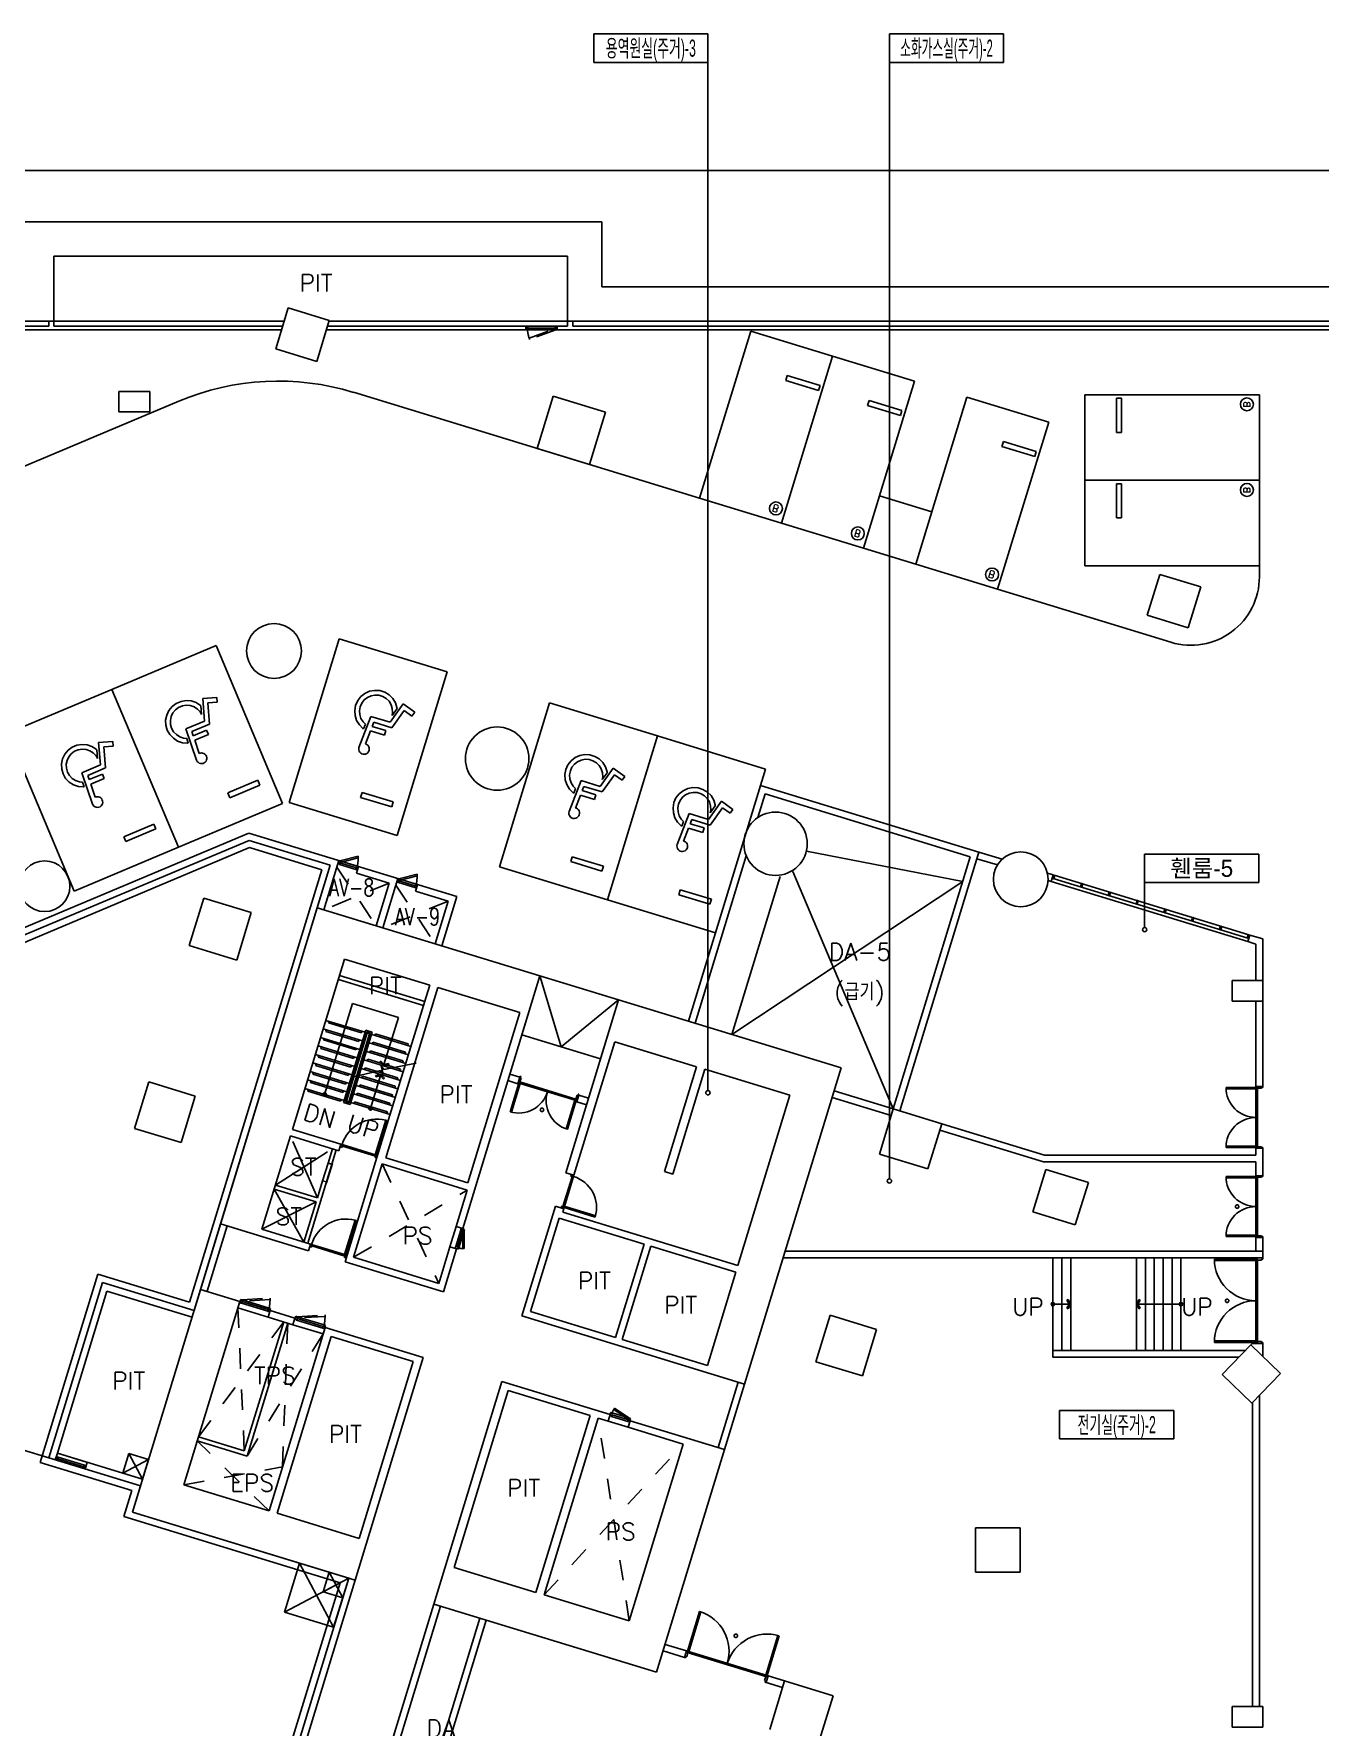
# Model space of a CAD drawing. Header units: millimetres. Extents: x -7614 to 421357, y 87385 to 341757.
# Drawn here: x 329335 to 366893, y 212827 to 262265 of the extents above; entities that cross this region are included whole.
import ezdxf
from ezdxf.enums import TextEntityAlignment as Align

# ---------------------------------------------------------------- set-up
doc = ezdxf.new("R2010")
doc.units = ezdxf.units.MM
doc.header["$LTSCALE"] = 600
doc.header["$MEASUREMENT"] = 0
doc.linetypes.add('HID', pattern=[5, 3, -2])
doc.linetypes.add('HIDDEN', pattern=[2, 1, -1])
for name, color, linetype in [('e-plan', 9, 'CONTINUOUS'), ('e-room-box', 7, 'CONTINUOUS'), ('e-text', 6, 'CONTINUOUS')]:
    doc.layers.add(name, color=color, linetype=linetype)
doc.styles.add('kiahn', font='romans.shx', dxfattribs={"bigfont": 'cadhs.shx'})
doc.styles.add('돋움', font='Dotum.ttf')

msp = doc.modelspace()

# ---------------------------------------------------------------- linework, layer by layer
at = {"layer": 'e-plan'}
for p, q in [((415110, 258277), (319923, 258277)), ((345920, 256777), (328920, 256777)), ((345920, 254877), (345920, 256777)), ((344920, 255777), (329920, 255777)), ((329920, 253877), (329920, 255777)), ((344920, 253877), (344920, 255777)), ((411870, 254877), (345920, 254877)), ((329920, 253877), (250970, 253877)), ((329770, 253727), (250970, 253727)), ((336569, 253627), (250970, 253627)), ((329770, 253877), (329770, 253727)), ((329920, 253877), (336646, 253877)), ((329920, 253877), (329920, 253727)), ((336600, 253727), (329920, 253727)), ((343700, 253627), (337876, 253627)), ((343700, 253727), (337907, 253727)), ((337953, 253877), (344920, 253877)), ((343700, 253627), (343700, 253727)), ((343710, 253627), (343710, 253727)), ((343710, 253727), (343745, 253727)), ((343745, 253627), (343710, 253627)), ((343745, 253727), (343760, 253727)), ((343760, 253677), (343745, 253677)), ((343745, 253677), (343745, 253627)), ((344575, 253627), (343745, 253627)), ((344560, 253727), (343760, 253727)), ((343760, 253727), (343760, 253677)), ((344560, 253677), (343760, 253677)), ((344575, 253727), (344560, 253727)), ((344560, 253727), (344560, 253677)), ((344560, 253677), (344575, 253677)), ((344610, 253727), (344575, 253727)), ((344575, 253677), (344575, 253627)), ((344575, 253627), (344610, 253627)), ((344610, 253627), (344610, 253727)), ((344920, 253727), (344620, 253727)), ((344620, 253627), (344620, 253727)), ((392420, 253627), (344620, 253627)), ((344920, 253877), (344920, 253727)), ((410870, 253877), (344920, 253877)), ((345070, 253877), (345070, 253727)), ((392420, 253727), (345070, 253727)), ((348775, 248709), (350266, 253586)), ((350266, 253586), (352657, 252855)), ((351165, 247978), (352657, 252855)), ((352657, 252855), (351165, 247978)), ((352657, 252855), (355047, 252124)), ((351290, 252148), (351334, 252292)), ((352247, 251856), (351290, 252148)), ((351334, 252292), (352290, 251999)), ((348775, 248709), (338668, 251799)), ((352290, 251999), (352247, 251856)), ((355047, 252124), (353556, 247247)), ((355086, 246779), (356577, 251656)), ((356577, 251656), (358968, 250925)), ((360020, 249230), (360020, 251730)), ((360020, 251730), (365120, 251730)), ((365120, 251730), (365120, 249230)), ((324253, 247620), (333566, 251539)), ((353681, 251417), (353725, 251561)), ((354637, 251125), (353681, 251417)), ((353725, 251561), (354681, 251269)), ((354681, 251269), (354637, 251125)), ((360945, 251630), (361095, 251630)), ((360945, 250630), (360945, 251630)), ((361095, 251630), (361095, 250630)), ((358968, 250925), (357477, 246048)), ((357602, 250219), (357646, 250362)), ((358558, 249926), (357602, 250219)), ((357646, 250362), (358602, 250070)), ((361095, 250630), (360945, 250630)), ((358602, 250070), (358558, 249926)), ((365120, 249230), (360020, 249230)), ((360020, 246730), (360020, 249230)), ((360020, 249230), (365120, 249230)), ((365120, 249230), (365120, 246730)), ((351165, 247978), (348775, 248709)), ((360945, 249130), (361095, 249130)), ((360945, 248130), (360945, 249130)), ((361095, 249130), (361095, 248130)), ((353556, 247247), (351165, 247978)), ((361095, 248130), (360945, 248130)), ((357477, 246048), (355086, 246779)), ((365120, 246730), (360020, 246730)), ((365120, 246730), (365120, 246414)), ((357477, 246048), (362536, 244501)), ((331615, 243123), (334657, 244404)), ((334657, 244404), (336596, 239795)), ((336790, 239824), (338252, 244605)), ((338252, 244605), (341407, 243640)), ((341407, 243640), (339945, 238859)), ((328573, 241843), (331615, 243123)), ((331615, 243123), (333555, 238515)), ((333555, 238515), (331615, 243123)), ((333495, 242718), (333633, 242776)), ((333633, 242776), (333781, 242799)), ((333781, 242799), (333930, 242787)), ((333930, 242787), (334072, 242739)), ((334268, 242856), (334681, 242888)), ((334318, 242202), (334268, 242856)), ((334692, 242750), (334416, 242729)), ((334681, 242888), (334692, 242750)), ((338731, 242659), (338792, 242797)), ((338792, 242797), (338884, 242915)), ((338884, 242915), (339002, 243008)), ((338982, 242818), (338911, 242726)), ((339074, 242890), (338982, 242818)), ((339002, 243008), (339138, 243070)), ((339180, 242939), (339074, 242890)), ((339138, 243070), (339286, 243098)), ((339295, 242960), (339180, 242939)), ((339286, 243098), (339435, 243090)), ((339411, 242954), (339295, 242960)), ((339523, 242920), (339411, 242954)), ((339435, 243090), (339579, 243046)), ((339623, 242860), (339523, 242920)), ((339579, 243046), (339707, 242969)), ((339706, 242778), (339623, 242860)), ((339767, 242678), (339706, 242778)), ((339707, 242969), (339814, 242864)), ((339814, 242864), (339892, 242736)), ((333183, 242231), (333214, 242377)), ((333214, 242377), (333279, 242513)), ((333279, 242513), (333374, 242628)), ((333345, 242333), (333321, 242219)), ((333395, 242438), (333345, 242333)), ((333374, 242628), (333495, 242718)), ((333470, 242528), (333395, 242438)), ((333563, 242598), (333470, 242528)), ((333671, 242643), (333563, 242598)), ((333786, 242661), (333671, 242643)), ((333902, 242651), (333786, 242661)), ((334013, 242614), (333902, 242651)), ((334111, 242551), (334013, 242614)), ((334072, 242739), (334199, 242658)), ((334191, 242467), (334111, 242551)), ((334234, 242392), (334191, 242467)), ((334199, 242658), (334215, 242641)), ((334215, 242641), (334234, 242392)), ((334416, 242729), (334464, 242113)), ((338705, 242512), (338731, 242659)), ((338715, 242362), (338705, 242512)), ((338760, 242219), (338715, 242362)), ((338826, 241433), (339175, 242338)), ((338864, 242619), (338843, 242504)), ((338843, 242504), (338851, 242388)), ((338851, 242388), (338886, 242277)), ((338911, 242726), (338864, 242619)), ((338886, 242277), (338947, 242177)), ((339175, 242338), (339737, 242166)), ((339737, 242166), (340118, 242701)), ((339802, 242567), (339767, 242678)), ((340150, 242508), (339792, 242005)), ((339939, 242570), (339794, 242366)), ((339794, 242366), (339810, 242451)), ((339810, 242451), (339802, 242567)), ((339892, 242736), (339938, 242593)), ((339938, 242593), (339939, 242570)), ((340118, 242701), (340455, 242460)), ((340375, 242348), (340150, 242508)), ((340455, 242460), (340375, 242348)), ((342927, 237948), (344389, 242730)), ((344389, 242730), (347544, 241765)), ((330513, 237235), (328573, 241843)), ((333189, 242081), (333183, 242231)), ((333230, 241936), (333189, 242081)), ((333304, 241806), (333230, 241936)), ((333408, 241698), (333304, 241806)), ((333321, 242219), (333325, 242102)), ((333325, 242102), (333357, 241990)), ((333357, 241990), (333415, 241889)), ((333415, 241889), (333496, 241804)), ((333496, 241804), (333594, 241741)), ((333776, 241974), (334318, 242202)), ((334088, 241055), (333776, 241974)), ((334464, 242113), (333949, 241897)), ((333949, 241897), (333991, 241771)), ((333991, 241771), (334378, 241933)), ((334431, 241806), (334036, 241640)), ((334378, 241933), (334431, 241806)), ((338839, 242091), (338760, 242219)), ((338945, 241986), (338839, 242091)), ((338962, 241976), (338945, 241986)), ((338947, 242177), (339014, 242111)), ((339014, 242111), (338962, 241976)), ((339160, 241915), (339015, 241537)), ((339571, 241790), (339160, 241915)), ((339258, 242168), (339210, 242045)), ((339210, 242045), (339611, 241922)), ((339792, 242005), (339258, 242168)), ((339611, 241922), (339571, 241790)), ((347544, 241765), (346082, 236983)), ((346082, 236983), (347544, 241765)), ((347544, 241765), (350700, 240800)), ((330237, 241232), (330333, 241348)), ((330333, 241348), (330453, 241438)), ((330522, 241318), (330428, 241248)), ((330453, 241438), (330591, 241496)), ((330629, 241363), (330522, 241318)), ((330591, 241496), (330739, 241519)), ((330744, 241381), (330629, 241363)), ((330739, 241519), (330889, 241507)), ((330861, 241371), (330744, 241381)), ((330971, 241334), (330861, 241371)), ((330889, 241507), (331031, 241459)), ((331069, 241271), (330971, 241334)), ((331031, 241459), (331157, 241378)), ((331150, 241187), (331069, 241271)), ((331157, 241378), (331173, 241361)), ((331173, 241361), (331193, 241112)), ((331226, 241576), (331640, 241607)), ((331276, 240922), (331226, 241576)), ((331650, 241470), (331375, 241448)), ((331375, 241448), (331422, 240833)), ((331640, 241607), (331650, 241470)), ((333534, 241617), (333408, 241698)), ((333676, 241569), (333534, 241617)), ((333594, 241741), (333704, 241704)), ((333826, 241556), (333676, 241569)), ((333704, 241704), (333798, 241696)), ((333798, 241696), (333844, 241559)), ((333844, 241559), (333826, 241556)), ((334036, 241640), (334166, 241256)), ((334166, 241256), (334189, 241265)), ((334189, 241265), (334226, 241271)), ((334226, 241271), (334263, 241268)), ((334263, 241268), (334299, 241256)), ((338820, 241396), (338826, 241433)), ((338822, 241359), (338820, 241396)), ((338834, 241323), (338822, 241359)), ((338853, 241291), (338834, 241323)), ((338880, 241265), (338853, 241291)), ((338912, 241245), (338880, 241265)), ((339015, 241537), (339038, 241530)), ((339038, 241530), (339070, 241510)), ((339086, 241278), (339056, 241255)), ((339070, 241510), (339097, 241484)), ((339109, 241308), (339086, 241278)), ((339097, 241484), (339117, 241452)), ((339124, 241342), (339109, 241308)), ((339117, 241452), (339128, 241416)), ((339130, 241379), (339124, 241342)), ((339128, 241416), (339130, 241379)), ((330142, 240950), (330172, 241097)), ((330147, 240801), (330142, 240950)), ((330188, 240656), (330147, 240801)), ((330172, 241097), (330237, 241232)), ((330303, 241053), (330280, 240939)), ((330280, 240939), (330284, 240822)), ((330284, 240822), (330316, 240710)), ((330354, 241158), (330303, 241053)), ((330428, 241248), (330354, 241158)), ((330735, 240694), (331276, 240922)), ((331422, 240833), (330907, 240616)), ((331193, 241112), (331150, 241187)), ((334107, 241023), (334088, 241055)), ((334133, 240996), (334107, 241023)), ((334164, 240975), (334133, 240996)), ((334200, 240963), (334164, 240975)), ((334237, 240960), (334200, 240963)), ((334274, 240966), (334237, 240960)), ((334309, 240981), (334274, 240966)), ((334299, 241256), (334330, 241236)), ((334339, 241003), (334309, 240981)), ((334330, 241236), (334356, 241208)), ((334363, 241032), (334339, 241003)), ((334356, 241208), (334375, 241176)), ((334379, 241066), (334363, 241032)), ((334375, 241176), (334385, 241140)), ((334387, 241102), (334379, 241066)), ((334385, 241140), (334387, 241102)), ((338948, 241234), (338912, 241245)), ((338985, 241232), (338948, 241234)), ((339022, 241239), (338985, 241232)), ((339056, 241255), (339022, 241239)), ((344842, 240636), (344868, 240784)), ((344868, 240784), (344929, 240921)), ((344929, 240921), (345021, 241040)), ((345048, 240850), (345001, 240743)), ((345021, 241040), (345139, 241133)), ((345119, 240942), (345048, 240850)), ((345211, 241015), (345119, 240942)), ((345139, 241133), (345275, 241195)), ((345317, 241063), (345211, 241015)), ((345275, 241195), (345423, 241223)), ((345432, 241085), (345317, 241063)), ((345423, 241223), (345572, 241214)), ((345548, 241078), (345432, 241085)), ((345660, 241044), (345548, 241078)), ((345572, 241214), (345716, 241171)), ((345760, 240984), (345660, 241044)), ((345716, 241171), (345844, 241094)), ((345843, 240902), (345760, 240984)), ((345904, 240803), (345843, 240902)), ((345844, 241094), (345951, 240988)), ((345874, 240291), (346255, 240825)), ((345939, 240692), (345904, 240803)), ((345951, 240988), (346029, 240860)), ((346029, 240860), (346075, 240717)), ((346255, 240825), (346592, 240585)), ((350700, 240800), (349238, 236019)), ((330263, 240526), (330188, 240656)), ((330366, 240417), (330263, 240526)), ((330316, 240710), (330374, 240609)), ((330492, 240337), (330366, 240417)), ((330374, 240609), (330454, 240524)), ((330454, 240524), (330552, 240461)), ((330635, 240289), (330492, 240337)), ((330552, 240461), (330663, 240424)), ((330784, 240276), (330635, 240289)), ((330663, 240424), (330756, 240416)), ((331047, 239775), (330735, 240694)), ((330756, 240416), (330803, 240279)), ((330803, 240279), (330784, 240276)), ((330907, 240616), (330950, 240491)), ((330950, 240491), (331336, 240653)), ((331390, 240526), (330994, 240359)), ((330994, 240359), (331125, 239975)), ((331336, 240653), (331390, 240526)), ((335002, 240103), (335878, 240471)), ((335936, 240333), (335060, 239964)), ((335878, 240471), (335936, 240333)), ((344852, 240487), (344842, 240636)), ((344897, 240344), (344852, 240487)), ((344976, 240216), (344897, 240344)), ((344963, 239557), (345312, 240463)), ((345001, 240743), (344980, 240629)), ((344980, 240629), (344988, 240512)), ((344988, 240512), (345023, 240401)), ((345023, 240401), (345084, 240301)), ((345084, 240301), (345151, 240236)), ((345312, 240463), (345874, 240291)), ((345395, 240293), (345347, 240169)), ((345929, 240130), (345395, 240293)), ((346287, 240632), (345929, 240130)), ((346076, 240694), (345932, 240490)), ((345932, 240490), (345947, 240575)), ((345947, 240575), (345939, 240692)), ((346075, 240717), (346076, 240694)), ((346512, 240472), (346287, 240632)), ((346592, 240585), (346512, 240472)), ((348449, 233436), (350554, 240322)), ((356929, 238373), (350554, 240322)), ((331125, 239975), (331147, 239985)), ((331147, 239985), (331184, 239991)), ((331184, 239991), (331222, 239988)), ((331222, 239988), (331257, 239976)), ((331257, 239976), (331289, 239955)), ((331289, 239955), (331315, 239928)), ((331315, 239928), (331333, 239896)), ((331337, 239786), (331321, 239752)), ((331333, 239896), (331344, 239860)), ((331345, 239822), (331337, 239786)), ((331344, 239860), (331345, 239822)), ((336596, 239795), (333555, 238515)), ((335060, 239964), (335002, 240103)), ((339945, 238859), (336790, 239824)), ((338874, 239973), (338918, 240116)), ((339783, 239695), (338874, 239973)), ((338918, 240116), (339827, 239838)), ((339827, 239838), (339783, 239695)), ((345082, 240110), (344976, 240216)), ((345099, 240100), (345082, 240110)), ((345151, 240236), (345099, 240100)), ((345297, 240040), (345152, 239661)), ((345708, 239914), (345297, 240040)), ((345347, 240169), (345748, 240046)), ((345748, 240046), (345708, 239914)), ((347998, 239671), (348024, 239819)), ((348024, 239819), (348085, 239956)), ((348085, 239956), (348177, 240075)), ((348156, 239779), (348136, 239664)), ((348204, 239885), (348156, 239779)), ((348177, 240075), (348295, 240168)), ((348275, 239977), (348204, 239885)), ((348367, 240050), (348275, 239977)), ((348295, 240168), (348431, 240230)), ((348473, 240098), (348367, 240050)), ((348431, 240230), (348578, 240258)), ((348587, 240120), (348473, 240098)), ((348578, 240258), (348728, 240250)), ((348704, 240114), (348587, 240120)), ((348815, 240079), (348704, 240114)), ((348728, 240250), (348872, 240206)), ((348916, 240020), (348815, 240079)), ((348872, 240206), (349000, 240129)), ((348999, 239938), (348916, 240020)), ((349059, 239838), (348999, 239938)), ((349000, 240129), (349107, 240023)), ((349030, 239326), (349410, 239860)), ((349095, 239727), (349059, 239838)), ((349107, 240023), (349185, 239896)), ((349185, 239896), (349231, 239753)), ((349410, 239860), (349748, 239620)), ((350478, 239389), (350687, 240072)), ((356679, 238240), (350687, 240072)), ((331065, 239743), (331047, 239775)), ((331091, 239715), (331065, 239743)), ((331123, 239695), (331091, 239715)), ((331158, 239683), (331123, 239695)), ((331196, 239680), (331158, 239683)), ((331233, 239686), (331196, 239680)), ((331267, 239700), (331233, 239686)), ((331297, 239723), (331267, 239700)), ((331321, 239752), (331297, 239723)), ((344957, 239520), (344963, 239557)), ((344959, 239483), (344957, 239520)), ((344971, 239447), (344959, 239483)), ((344990, 239415), (344971, 239447)), ((345017, 239389), (344990, 239415)), ((345049, 239370), (345017, 239389)), ((345085, 239359), (345049, 239370)), ((345122, 239357), (345085, 239359)), ((345159, 239364), (345122, 239357)), ((345152, 239661), (345175, 239654)), ((345193, 239379), (345159, 239364)), ((345175, 239654), (345207, 239635)), ((345223, 239403), (345193, 239379)), ((345207, 239635), (345234, 239608)), ((345246, 239432), (345223, 239403)), ((345234, 239608), (345254, 239577)), ((345261, 239466), (345246, 239432)), ((345254, 239577), (345265, 239541)), ((345267, 239503), (345261, 239466)), ((345265, 239541), (345267, 239503)), ((348008, 239522), (347998, 239671)), ((348053, 239379), (348008, 239522)), ((348132, 239251), (348053, 239379)), ((348119, 238593), (348468, 239498)), ((348136, 239664), (348144, 239547)), ((348144, 239547), (348179, 239436)), ((348179, 239436), (348240, 239337)), ((348240, 239337), (348307, 239271)), ((348468, 239498), (349030, 239326)), ((348551, 239328), (348503, 239204)), ((349085, 239165), (348551, 239328)), ((349443, 239668), (349085, 239165)), ((349232, 239729), (349087, 239526)), ((349087, 239526), (349102, 239611)), ((349102, 239611), (349095, 239727)), ((349231, 239753), (349232, 239729)), ((349668, 239507), (349443, 239668)), ((349748, 239620), (349668, 239507)), ((335609, 238931), (315820, 230602)), ((331960, 238823), (332836, 239191)), ((332019, 238684), (331960, 238823)), ((332894, 239053), (332019, 238684)), ((332836, 239191), (332894, 239053)), ((341683, 237074), (335609, 238931)), ((348238, 239145), (348132, 239251)), ((348254, 239136), (348238, 239145)), ((348307, 239271), (348254, 239136)), ((348453, 239075), (348307, 238696)), ((348864, 238949), (348453, 239075)), ((348503, 239204), (348904, 239082)), ((348904, 239082), (348864, 238949)), ((335620, 238718), (316020, 230470)), ((316020, 230470), (335620, 238718)), ((316220, 230337), (335631, 238506)), ((333555, 238515), (330513, 237235)), ((337991, 237993), (335620, 238718)), ((335620, 238718), (337991, 237993)), ((335631, 238506), (337741, 237861)), ((348113, 238556), (348119, 238593)), ((348115, 238518), (348113, 238556)), ((348126, 238482), (348115, 238518)), ((348146, 238451), (348126, 238482)), ((348173, 238424), (348146, 238451)), ((348205, 238405), (348173, 238424)), ((348241, 238394), (348205, 238405)), ((348278, 238392), (348241, 238394)), ((348315, 238399), (348278, 238392)), ((348307, 238696), (348331, 238689)), ((348349, 238414), (348315, 238399)), ((348331, 238689), (348363, 238670)), ((348378, 238438), (348349, 238414)), ((348363, 238670), (348390, 238644)), ((348401, 238467), (348378, 238438)), ((348390, 238644), (348409, 238612)), ((348417, 238502), (348401, 238467)), ((348409, 238612), (348421, 238576)), ((348423, 238539), (348417, 238502)), ((348421, 238576), (348423, 238539)), ((351896, 238401), (356459, 237518)), ((356929, 238373), (354619, 230818)), ((356929, 238373), (357605, 238166)), ((337741, 237861), (333880, 225237)), ((337991, 237993), (334013, 224987)), ((337991, 237993), (337611, 236750)), ((338240, 238126), (337802, 236692)), ((338240, 238126), (338211, 238030)), ((338211, 238030), (338245, 238020)), ((338274, 238116), (338240, 238126)), ((338245, 238020), (338259, 238016)), ((338259, 238068), (338274, 238116)), ((338274, 238064), (338259, 238068)), ((338259, 238016), (338274, 238064)), ((338259, 238016), (338737, 237870)), ((338274, 238116), (338781, 237961)), ((338274, 238064), (338752, 237917)), ((338737, 237870), (338752, 237917)), ((338751, 237865), (338737, 237870)), ((338785, 237855), (338751, 237865)), ((338752, 237917), (338766, 237913)), ((338814, 237951), (338756, 237759)), ((338766, 237913), (338781, 237961)), ((338781, 237961), (338814, 237951)), ((338814, 237951), (338785, 237855)), ((346082, 236983), (342927, 237948)), ((345011, 238097), (345055, 238240)), ((345920, 237819), (345011, 238097)), ((345055, 238240), (345964, 237963)), ((345964, 237963), (345920, 237819)), ((348640, 233378), (350136, 238269)), ((354428, 230876), (351497, 237806)), ((356679, 238240), (354428, 230876)), ((356871, 238182), (357469, 237999)), ((338756, 237759), (339712, 237467)), ((339712, 237467), (339332, 236224)), ((339962, 237600), (339523, 236165)), ((339962, 237600), (339932, 237504)), ((339932, 237504), (339966, 237494)), ((339995, 237590), (339962, 237600)), ((339966, 237494), (339980, 237490)), ((339980, 237490), (339995, 237537)), ((339980, 237490), (340458, 237343)), ((339981, 237542), (339995, 237590)), ((339995, 237537), (339981, 237542)), ((339995, 237590), (340502, 237435)), ((339995, 237537), (340473, 237391)), ((340458, 237343), (340473, 237391)), ((340473, 237339), (340458, 237343)), ((340473, 237391), (340487, 237387)), ((340506, 237329), (340473, 237339)), ((340535, 237424), (340477, 237233)), ((340487, 237387), (340502, 237435)), ((340502, 237435), (340535, 237424)), ((340535, 237424), (340506, 237329)), ((349716, 233049), (351127, 237665)), ((356458, 237516), (349716, 233049)), ((358930, 237761), (359102, 237708)), ((358950, 237546), (359044, 237517)), ((359044, 237517), (359102, 237708)), ((364781, 235763), (359044, 237517)), ((359112, 237706), (359082, 237610)), ((359082, 237610), (359121, 237598)), ((364782, 235867), (359101, 237604)), ((359150, 237694), (359112, 237706)), ((359121, 237598), (359150, 237694)), ((364811, 235963), (359131, 237700)), ((359923, 237457), (359894, 237362)), ((359894, 237362), (359932, 237350)), ((359961, 237446), (359923, 237457)), ((359932, 237350), (359961, 237446)), ((340477, 237233), (341433, 236941)), ((341433, 236941), (341053, 235698)), ((341683, 237074), (341244, 235639)), ((349238, 236019), (346082, 236983)), ((348167, 237132), (348211, 237276)), ((349076, 236854), (348167, 237132)), ((348211, 237276), (349119, 236998)), ((349119, 236998), (349076, 236854)), ((360735, 237209), (360705, 237114)), ((360705, 237114), (360744, 237102)), ((360773, 237198), (360735, 237209)), ((360744, 237102), (360773, 237198)), ((361546, 236961), (361517, 236866)), ((361517, 236866), (361555, 236854)), ((361584, 236950), (361546, 236961)), ((361555, 236854), (361584, 236950)), ((334789, 227522), (337611, 236750)), ((337611, 236750), (344113, 234762)), ((362358, 236713), (362328, 236618)), ((362328, 236618), (362367, 236606)), ((362396, 236701), (362358, 236713)), ((362367, 236606), (362396, 236701)), ((363169, 236465), (363140, 236369)), ((363140, 236369), (363178, 236358)), ((363207, 236453), (363169, 236465)), ((363178, 236358), (363207, 236453)), ((363981, 236217), (363951, 236121)), ((363951, 236121), (363990, 236110)), ((364019, 236205), (363981, 236217)), ((363990, 236110), (364019, 236205)), ((364792, 235969), (364763, 235873)), ((364792, 235969), (364763, 235873)), ((364763, 235873), (364801, 235862)), ((364763, 235873), (364801, 235862)), ((364781, 235763), (364840, 235954)), ((364830, 235957), (364792, 235969)), ((364830, 235957), (364792, 235969)), ((364801, 235862), (364830, 235957)), ((364801, 235862), (364830, 235957)), ((364840, 235954), (365220, 235838)), ((365220, 231527), (365220, 235838)), ((364781, 235763), (365020, 235690)), ((365020, 234627), (365020, 235690)), ((336887, 230279), (338407, 235252)), ((338407, 235252), (340894, 234492)), ((338226, 234659), (340712, 233899)), ((338261, 234774), (340747, 234013)), ((340790, 234154), (340894, 234492)), ((341027, 234071), (341133, 234418)), ((341133, 234418), (343523, 233688)), ((341858, 227384), (344113, 234762)), ((344113, 234762), (343587, 233041)), ((344735, 232690), (344113, 234762)), ((346409, 234060), (344113, 234762)), ((337826, 231299), (338639, 233957)), ((338639, 233957), (339978, 233548)), ((339315, 229327), (340790, 234154)), ((339612, 229446), (341027, 234071)), ((346409, 234060), (344735, 232690)), ((346409, 234060), (344865, 229011)), ((345882, 232339), (346409, 234060)), ((346409, 234060), (352911, 232072)), ((365020, 231527), (365020, 234027)), ((337860, 233463), (339008, 233113)), ((337956, 233434), (337942, 233386)), ((337942, 233386), (338898, 233094)), ((339978, 233548), (339558, 232175)), ((342003, 228715), (343523, 233688)), ((337708, 232966), (338856, 232615)), ((337784, 233215), (338932, 232864)), ((337804, 232937), (337789, 232889)), ((337789, 232889), (338746, 232597)), ((337880, 233186), (337865, 233138)), ((337865, 233138), (338822, 232845)), ((339027, 233175), (338381, 231061)), ((339054, 233125), (338431, 231088)), ((339070, 233094), (338462, 231104)), ((339137, 233073), (338529, 231084)), ((339168, 233090), (338546, 231053)), ((339218, 233116), (338572, 231003)), ((338822, 232845), (338836, 232893)), ((338898, 233094), (338912, 233142)), ((339027, 233175), (339218, 233116)), ((339046, 233101), (339070, 233094)), ((339054, 233125), (339168, 233090)), ((339070, 233094), (339137, 233073)), ((339137, 233073), (339161, 233066)), ((339199, 233054), (340347, 232703)), ((339310, 233073), (339295, 233025)), ((340266, 232780), (339310, 233073)), ((343587, 233041), (345882, 232339)), ((337556, 232469), (338704, 232118)), ((337632, 232717), (338780, 232367)), ((337652, 232440), (337637, 232392)), ((337637, 232392), (338594, 232099)), ((337728, 232688), (337713, 232640)), ((337713, 232640), (338670, 232348)), ((338670, 232348), (338684, 232396)), ((338746, 232597), (338760, 232645)), ((338894, 232604), (338918, 232596)), ((338970, 232852), (338994, 232845)), ((338985, 232576), (339009, 232569)), ((339047, 232557), (340195, 232206)), ((339061, 232824), (339085, 232817)), ((339123, 232805), (340271, 232455)), ((339158, 232575), (339143, 232528)), ((340114, 232283), (339158, 232575)), ((339234, 232824), (339219, 232776)), ((340190, 232532), (339234, 232824)), ((340175, 232484), (340190, 232532)), ((340251, 232732), (340266, 232780)), ((346297, 232840), (345104, 228938)), ((346297, 232840), (348688, 232109)), ((337404, 231972), (338552, 231621)), ((337480, 232220), (338628, 231869)), ((337500, 231942), (337485, 231895)), ((337485, 231895), (338442, 231602)), ((337576, 232191), (337561, 232143)), ((337561, 232143), (338518, 231851)), ((338518, 231851), (338532, 231899)), ((339460, 232001), (338578, 231798)), ((338594, 232099), (338608, 232147)), ((338742, 232106), (338766, 232099)), ((338818, 232355), (338842, 232348)), ((338833, 232079), (338857, 232071)), ((338895, 232060), (340043, 231709)), ((338909, 232327), (338933, 232320)), ((338971, 232308), (340119, 231957)), ((339006, 232078), (338991, 232030)), ((339962, 231786), (339006, 232078)), ((339082, 232327), (339067, 232279)), ((340038, 232034), (339082, 232327)), ((339469, 231884), (339165, 230890)), ((339469, 231884), (339313, 231851)), ((339434, 232247), (339466, 232273)), ((339545, 232133), (339434, 232247)), ((339536, 231891), (339460, 232001)), ((339466, 232273), (339558, 232175)), ((339576, 231771), (339469, 231884)), ((339557, 232024), (339480, 232134)), ((339480, 232134), (339536, 231891)), ((339697, 232167), (339545, 232133)), ((340496, 232215), (339557, 232024)), ((339558, 232175), (339689, 232205)), ((339689, 232205), (339697, 232167)), ((340023, 231987), (340038, 232034)), ((340099, 232235), (340114, 232283)), ((343523, 231805), (343236, 231893)), ((347752, 229049), (348688, 232109)), ((347752, 229049), (348688, 232109)), ((347991, 228975), (348927, 232036)), ((347991, 228975), (348927, 232036)), ((348927, 232036), (351413, 231275)), ((350090, 222844), (352911, 232072)), ((337252, 231474), (338400, 231123)), ((337328, 231723), (338476, 231372)), ((337348, 231445), (337333, 231397)), ((337333, 231397), (338290, 231105)), ((337424, 231694), (337409, 231646)), ((337409, 231646), (338366, 231354)), ((338366, 231354), (338380, 231401)), ((338442, 231602), (338456, 231650)), ((338590, 231609), (338614, 231602)), ((338666, 231858), (338690, 231850)), ((338681, 231581), (338705, 231574)), ((338743, 231562), (339891, 231211)), ((338757, 231830), (338781, 231823)), ((338819, 231811), (339967, 231460)), ((338853, 231581), (338839, 231533)), ((339810, 231288), (338853, 231581)), ((338929, 231829), (338915, 231782)), ((339886, 231537), (338929, 231829)), ((339313, 231851), (339326, 231812)), ((339326, 231812), (339456, 231842)), ((339456, 231842), (339548, 231744)), ((339548, 231744), (339576, 231771)), ((339871, 231489), (339886, 231537)), ((339947, 231738), (339962, 231786)), ((343465, 231614), (343178, 231702)), ((343240, 230794), (343496, 231631)), ((343534, 231619), (343278, 230782)), ((343523, 231805), (343465, 231614)), ((343530, 231829), (343472, 231638)), ((343472, 231638), (343496, 231631)), ((343496, 231631), (343508, 231669)), ((345169, 231119), (343496, 231631)), ((343496, 231631), (343534, 231619)), ((343508, 231669), (343527, 231663)), ((343527, 231663), (343562, 231778)), ((343527, 231663), (345162, 231163)), ((343554, 231822), (343530, 231829)), ((343543, 231784), (343554, 231822)), ((343562, 231778), (343543, 231784)), ((352707, 231403), (354428, 230876)), ((364145, 231502), (365020, 231502)), ((364145, 231462), (364145, 231502)), ((365020, 231462), (364145, 231462)), ((365020, 231527), (365220, 231527)), ((365020, 231502), (365020, 231527)), ((365020, 231527), (365220, 231527)), ((365020, 231502), (365020, 229752)), ((365020, 231502), (365020, 231462)), ((365060, 231502), (365020, 231502)), ((365060, 231482), (365060, 231502)), ((365060, 229772), (365060, 231482)), ((365180, 231482), (365060, 231482)), ((365220, 231502), (365180, 231502)), ((365180, 231502), (365180, 231482)), ((365220, 231527), (365220, 231502)), ((338290, 231105), (338304, 231153)), ((338381, 231061), (338572, 231003)), ((338431, 231088), (338546, 231053)), ((338438, 231112), (338462, 231104)), ((338462, 231104), (338529, 231084)), ((338514, 231360), (338538, 231353)), ((338529, 231084), (338553, 231077)), ((338591, 231065), (339739, 230714)), ((338605, 231333), (338629, 231325)), ((338667, 231314), (339815, 230963)), ((338701, 231084), (338687, 231036)), ((339658, 230791), (338701, 231084)), ((338777, 231332), (338763, 231284)), ((339734, 231040), (338777, 231332)), ((339719, 230992), (339734, 231040)), ((339795, 231241), (339810, 231288)), ((345131, 231131), (344875, 230294)), ((344914, 230282), (345169, 231119)), ((345169, 231119), (345131, 231131)), ((345162, 231163), (345197, 231278)), ((345181, 231157), (345162, 231163)), ((345169, 231119), (345181, 231157)), ((345193, 231112), (345169, 231119)), ((345245, 231279), (345186, 231088)), ((345473, 231000), (345186, 231088)), ((345252, 231303), (345193, 231112)), ((345197, 231278), (345216, 231272)), ((345216, 231272), (345228, 231310)), ((345228, 231310), (345252, 231303)), ((345531, 231191), (345245, 231279)), ((349893, 226303), (351413, 231275)), ((352648, 231211), (354370, 230685)), ((339608, 230544), (339302, 229541)), ((339340, 229529), (339646, 230532)), ((339646, 230532), (339608, 230544)), ((339643, 230743), (339658, 230791)), ((343278, 230782), (343240, 230794)), ((358843, 229527), (355843, 230444)), ((335995, 227362), (336828, 230088)), ((336828, 230088), (338244, 229655)), ((336887, 230279), (338302, 229846)), ((344875, 230294), (344914, 230282)), ((358813, 229327), (355785, 230253)), ((337925, 229297), (338052, 229713)), ((338040, 229262), (338167, 229678)), ((338302, 229846), (338244, 229655)), ((338312, 229843), (338288, 229767)), ((338288, 229767), (338331, 229754)), ((338336, 229836), (338312, 229843)), ((338324, 229798), (338336, 229836)), ((338343, 229792), (338324, 229798)), ((338331, 229754), (338343, 229792)), ((339340, 229529), (338336, 229836)), ((339309, 229497), (338343, 229792)), ((339297, 229458), (339309, 229497)), ((339340, 229445), (339297, 229458)), ((339302, 229541), (339340, 229529)), ((339309, 229497), (339328, 229491)), ((339328, 229491), (339340, 229529)), ((339340, 229529), (339364, 229522)), ((339364, 229522), (339340, 229445)), ((339612, 229446), (342003, 228715)), ((358843, 229527), (365020, 229527)), ((365020, 229792), (364145, 229792)), ((364145, 229792), (364145, 229752)), ((364145, 229752), (365020, 229752)), ((365020, 229752), (365020, 229792)), ((365060, 229752), (365020, 229752)), ((365020, 229752), (365020, 229727)), ((365020, 229727), (365220, 229727)), ((365020, 229527), (365020, 229727)), ((365020, 229727), (365220, 229727)), ((365020, 229727), (365220, 229727)), ((365180, 229772), (365060, 229772)), ((365060, 229772), (365060, 229752)), ((365180, 229752), (365180, 229772)), ((365220, 229752), (365180, 229752)), ((365220, 229727), (365220, 229752)), ((365220, 228927), (365220, 229727)), ((337767, 228781), (337925, 229297)), ((337873, 228717), (338049, 229291)), ((338058, 229288), (337883, 228714)), ((337925, 229297), (338040, 229262)), ((338049, 229291), (338058, 229288)), ((338423, 226411), (339315, 229327)), ((338673, 226544), (339506, 229269)), ((339506, 229269), (341992, 228509)), ((344816, 227996, 0), (345094, 228904, 0)), ((344865, 229011), (345104, 228938)), ((347752, 229049), (347991, 228975)), ((358813, 229327), (365020, 229327)), ((364145, 228902), (365020, 228902)), ((364145, 228862), (364145, 228902)), ((365020, 228927), (365020, 229327)), ((365020, 228927), (365220, 228927)), ((365220, 228927), (365020, 228927)), ((365020, 228927), (365020, 228902)), ((365020, 228902), (365020, 227152)), ((365020, 228902), (365060, 228902)), ((365020, 228902), (365020, 228862)), ((365060, 228902), (365060, 228882)), ((365180, 228882), (365180, 228902)), ((365180, 228902), (365220, 228902)), ((365220, 228902), (365220, 228927)), ((336355, 228538), (337579, 228164)), ((336390, 228653), (337614, 228279)), ((337334, 226953), (337882, 228746)), ((337614, 228279), (337767, 228781)), ((337882, 228746), (337767, 228781)), ((337883, 228714), (337873, 228717)), ((341666, 227443), (341992, 228509)), ((344783, 228027, 0), (345050, 228897, 0)), ((365020, 228862), (364145, 228862)), ((365060, 227172), (365060, 228882)), ((365060, 228882), (365180, 228882)), ((337219, 226988), (337579, 228164)), ((343587, 224832), (344567, 228036)), ((343587, 224832), (344567, 228036)), ((344567, 228036), (344806, 227962)), ((344806, 227962), (344776, 227867)), ((334204, 225609), (334789, 227522)), ((334396, 225551), (334980, 227463)), ((334789, 227522), (337352, 226738)), ((338716, 227627), (338410, 226624)), ((338448, 226612), (338755, 227616)), ((338755, 227616), (338716, 227627)), ((341485, 226850), (341666, 227443)), ((341666, 227443), (341858, 227384)), ((343837, 224965), (344670, 227690)), ((344670, 227690), (347157, 226930)), ((344776, 227867), (349893, 226303)), ((335995, 227362), (337410, 226929)), ((337410, 226929), (337352, 226738)), ((337420, 226927), (337397, 226850)), ((337444, 226919), (337420, 226927)), ((341802, 227338), (341656, 226860)), ((341850, 227324), (341704, 226846)), ((341902, 227324), (341747, 226817)), ((341806, 227353), (341802, 227338)), ((341802, 227338), (341850, 227324)), ((341817, 227386), (341806, 227353)), ((341912, 227357), (341817, 227386)), ((341850, 227324), (341854, 227338)), ((341854, 227338), (341902, 227324)), ((341902, 227324), (341912, 227357)), ((346323, 224205), (347157, 226930)), ((365020, 227192), (364145, 227192)), ((364145, 227192), (364145, 227152)), ((364145, 227152), (365020, 227152)), ((365020, 227152), (365020, 227192)), ((365020, 227127), (365020, 227152)), ((365020, 227152), (365060, 227152)), ((365020, 226727), (365020, 227127)), ((365020, 227127), (365220, 227127)), ((365220, 227127), (365020, 227127)), ((365060, 227152), (365060, 227172)), ((365060, 227172), (365180, 227172)), ((365180, 227172), (365180, 227152)), ((365180, 227152), (365220, 227152)), ((365220, 227152), (365220, 227127)), ((365220, 226727), (365220, 227127)), ((337397, 226850), (337440, 226837)), ((337432, 226881), (337444, 226919)), ((337451, 226875), (337432, 226881)), ((337440, 226837), (337451, 226875)), ((338448, 226612), (337444, 226919)), ((338417, 226580), (337451, 226875)), ((338406, 226542), (338417, 226580)), ((338449, 226528), (338406, 226542)), ((338410, 226624), (338448, 226612)), ((338417, 226580), (338436, 226574)), ((338436, 226574), (338448, 226612)), ((338448, 226612), (338472, 226605)), ((338472, 226605), (338449, 226528)), ((338673, 226544), (341159, 225783)), ((341159, 225783), (341485, 226850)), ((341676, 226791), (341292, 225534)), ((341485, 226850), (341676, 226791)), ((341641, 226812), (341651, 226846)), ((341737, 226783), (341641, 226812)), ((341651, 226846), (341656, 226860)), ((341656, 226860), (341704, 226846)), ((341704, 226846), (341699, 226831)), ((341699, 226831), (341747, 226817)), ((341747, 226817), (341737, 226783)), ((346515, 224146), (347348, 226872)), ((347348, 226872), (349834, 226111)), ((351216, 226527), (362570, 226527)), ((351277, 226727), (362570, 226727)), ((359090, 223827), (359090, 226527)), ((359350, 223827), (359350, 226527)), ((359610, 223827), (359610, 226527)), ((361530, 223827), (361530, 226527)), ((361790, 223827), (361790, 226527)), ((362050, 223827), (362050, 226527)), ((362310, 223827), (362310, 226527)), ((362570, 226727), (365220, 226727)), ((362570, 223827), (362570, 226527)), ((362570, 226527), (365220, 226527)), ((362830, 223827), (362830, 226527)), ((365020, 226492), (363805, 226492)), ((363805, 226492), (363805, 226452)), ((363805, 226452), (365020, 226452)), ((365020, 226492), (365020, 226527)), ((365020, 226527), (365220, 226527)), ((365020, 226492), (365020, 224061)), ((365020, 226452), (365020, 226492)), ((365060, 226492), (365020, 226492)), ((365060, 226492), (365060, 224061)), ((365060, 226464), (365060, 226492)), ((365180, 226464), (365060, 226464)), ((365220, 226492), (365180, 226492)), ((365180, 226492), (365180, 226464)), ((365220, 226527), (365220, 226727)), ((365220, 226527), (365220, 226492)), ((331202, 226055), (329521, 220557)), ((333880, 225237), (331202, 226055)), ((338423, 226411), (341292, 225534)), ((349001, 223386), (349834, 226111)), ((331335, 225806), (329771, 220689)), ((331335, 225806), (329771, 220689)), ((331468, 225556), (330021, 220822)), ((334013, 224987), (331335, 225806)), ((334013, 224987), (331335, 225806)), ((331468, 225556), (333954, 224796)), ((332216, 219106), (334204, 225609)), ((334204, 225609), (335352, 225258)), ((333715, 219903), (335352, 225258)), ((335352, 225258), (335293, 225067)), ((335293, 225067), (336173, 224798)), ((335379, 225313), (335350, 225217)), ((335350, 225217), (335383, 225207)), ((335413, 225303), (335379, 225313)), ((335383, 225207), (335398, 225203)), ((335398, 225255), (335413, 225303)), ((335412, 225250), (335398, 225255)), ((335398, 225203), (335412, 225250)), ((335398, 225203), (336163, 224969)), ((335412, 225250), (336177, 225016)), ((335413, 225303), (336206, 225060)), ((336163, 224969), (336177, 225016)), ((336177, 224964), (336163, 224969)), ((336232, 224989), (336173, 224798)), ((336177, 225016), (336192, 225012)), ((336210, 224954), (336177, 224964)), ((336192, 225012), (336206, 225060)), ((336206, 225060), (336240, 225050)), ((336240, 225050), (336210, 224954)), ((336232, 224989), (336959, 224767)), ((343837, 224965), (346323, 224205)), ((359090, 225177), (359610, 225177)), ((359533, 225316), (359500, 225293)), ((359500, 225293), (359566, 225177)), ((359566, 225177), (359500, 225061)), ((359500, 225061), (359533, 225041)), ((359610, 225177), (359533, 225316)), ((359533, 225041), (359610, 225177)), ((361530, 225177), (361608, 225316)), ((362830, 225177), (361530, 225177)), ((361608, 225041), (361530, 225177)), ((361641, 225293), (361575, 225177)), ((361575, 225177), (361641, 225061)), ((361608, 225316), (361641, 225293)), ((361641, 225061), (361608, 225041)), ((335480, 220890), (336632, 224658)), ((335560, 220740), (336747, 224623)), ((336173, 224798), (336900, 224576)), ((336201, 219143), (337838, 224498)), ((336959, 224767), (336900, 224576)), ((336900, 224576), (337780, 224307)), ((336986, 224822), (336956, 224726)), ((336956, 224726), (336990, 224716)), ((337019, 224811), (336986, 224822)), ((336990, 224716), (337004, 224711)), ((337004, 224764), (337019, 224811)), ((337019, 224759), (337004, 224764)), ((337004, 224711), (337019, 224759)), ((337004, 224711), (337769, 224477)), ((337019, 224811), (337813, 224569)), ((337019, 224759), (337784, 224525)), ((337769, 224477), (337784, 224525)), ((337784, 224473), (337769, 224477)), ((337838, 224498), (337780, 224307)), ((337784, 224525), (337798, 224521)), ((337817, 224463), (337784, 224473)), ((337798, 224521), (337813, 224569)), ((337813, 224569), (337846, 224558)), ((337846, 224558), (337817, 224463)), ((337838, 224498), (340707, 223621)), ((343587, 224832), (350090, 222844)), ((336440, 219070), (338019, 224234)), ((338019, 224234), (340410, 223503)), ((346515, 224146), (349001, 223386)), ((363805, 224061), (363805, 224101)), ((363805, 224101), (365020, 224101)), ((365020, 224061), (363805, 224061)), ((364909, 224027), (364869, 223986)), ((365220, 224027), (364909, 224027)), ((365020, 224101), (365020, 224061)), ((365060, 224061), (365020, 224061)), ((365020, 224061), (365020, 224027)), ((365020, 224027), (365220, 224027)), ((365180, 224089), (365060, 224089)), ((365060, 224089), (365060, 224061)), ((365180, 224061), (365180, 224089)), ((365220, 224061), (365180, 224061)), ((365220, 224027), (365220, 224061)), ((365220, 223647), (365220, 224027)), ((338719, 217118), (340707, 223621)), ((338831, 218339), (340410, 223503)), ((359090, 223827), (359090, 223627)), ((359090, 223827), (364711, 223827)), ((359090, 223627), (364518, 223627)), ((341014, 216416), (343002, 222919)), ((341604, 217491), (343183, 222655)), ((343002, 222919), (346158, 221955)), ((343183, 222655), (345574, 221924)), ((349899, 222902), (349314, 220990)), ((350090, 222844), (349505, 220931)), ((365120, 213427), (365120, 222524)), ((346185, 222009), (346156, 221913)), ((346219, 221999), (346185, 222009)), ((346204, 221951), (346219, 221999)), ((346726, 221844), (346219, 221999)), ((364920, 213427), (364920, 222316)), ((343995, 216760), (345574, 221924)), ((344234, 216687), (345813, 221851)), ((345813, 221851), (346100, 221763)), ((346100, 221763), (346158, 221955)), ((346158, 221955), (346100, 221763)), ((346693, 221582), (346100, 221763)), ((346156, 221913), (346190, 221903)), ((346190, 221903), (346204, 221899)), ((346218, 221947), (346204, 221951)), ((346204, 221899), (346218, 221947)), ((346682, 221753), (346204, 221899)), ((346697, 221800), (346218, 221947)), ((346682, 221753), (346697, 221800)), ((346696, 221748), (346682, 221753)), ((346693, 221582), (346751, 221773)), ((346693, 221582), (346751, 221773)), ((346693, 221582), (348299, 221091)), ((346730, 221738), (346696, 221748)), ((346697, 221800), (346711, 221796)), ((346711, 221796), (346726, 221844)), ((346726, 221844), (346759, 221834)), ((346759, 221834), (346730, 221738)), ((346751, 221773), (349505, 220931)), ((334106, 221184), (335560, 220740)), ((334142, 221299), (335480, 220890)), ((346720, 215927), (348299, 221091)), ((329771, 220690), (329007, 220924)), ((329521, 220557), (332199, 219738)), ((332449, 219871), (329771, 220689)), ((329771, 220689), (332449, 219871)), ((329962, 220631), (330021, 220822)), ((329972, 220628), (330001, 220724)), ((330005, 220618), (329972, 220628)), ((330001, 220724), (330035, 220713)), ((330020, 220666), (330005, 220618)), ((330005, 220618), (330799, 220375)), ((330034, 220661), (330020, 220666)), ((332507, 220062), (330021, 220822)), ((330901, 220553), (330021, 220822)), ((330901, 220553), (330021, 220822)), ((330049, 220709), (330034, 220661)), ((330034, 220661), (330799, 220427)), ((330035, 220713), (330049, 220709)), ((330049, 220709), (330814, 220475)), ((330154, 220572), (330154, 220572)), ((330833, 220365), (330891, 220556)), ((330901, 220553), (330901, 220553)), ((347517, 214428), (349505, 220931)), ((330814, 220475), (330799, 220427)), ((330799, 220427), (330814, 220423)), ((330814, 220423), (330799, 220375)), ((330799, 220375), (330833, 220365)), ((330828, 220471), (330814, 220475)), ((330862, 220461), (330828, 220471)), ((330833, 220365), (330862, 220461)), ((332199, 219738), (331965, 218974)), ((332449, 219871), (332215, 219107)), ((333715, 219903), (336201, 219143)), ((332215, 219107), (338528, 217177)), ((332216, 219106), (338719, 217118)), ((336440, 219070), (338831, 218339)), ((331965, 218974), (338278, 217044)), ((337093, 217615), (336655, 216181)), ((338089, 215742), (337093, 217615)), ((338528, 217177), (337093, 217615)), ((338719, 217118), (336320, 209272)), ((338278, 217044), (336398, 210896)), ((338528, 217177), (336546, 210696)), ((338528, 217177), (336547, 210697)), ((336655, 216181), (338528, 217177)), ((337779, 216778), (337954, 217352)), ((337779, 216778), (338528, 217177)), ((338352, 216603), (337954, 217352)), ((337954, 217352), (338528, 217177)), ((338089, 215742), (338528, 217177)), ((338528, 217177), (338352, 216603)), ((341604, 217491), (343995, 216760)), ((338352, 216603), (337779, 216778)), ((344234, 216687), (346720, 215927)), ((336655, 216181), (338089, 215742)), ((341014, 216416), (338969, 209727)), ((341206, 216358), (339178, 209727)), ((341014, 216416), (347517, 214428)), ((348420, 215041), (348776, 216203)), ((348814, 216191), (348459, 215029)), ((348776, 216203), (348814, 216191)), ((342353, 216007), (340232, 209070)), ((342544, 215949), (340424, 209012)), ((347766, 215241), (348387, 215051)), ((351062, 215504), (350707, 214342)), ((350745, 214330), (351100, 215493)), ((351100, 215493), (351062, 215504)), ((347707, 215050), (348329, 214860)), ((348387, 215051), (348329, 214860)), ((348387, 215051), (348329, 214860)), ((348329, 214860), (348362, 214850)), ((348362, 214850), (348374, 214888)), ((348374, 214888), (348400, 214880)), ((348420, 215041), (348387, 215051)), ((348400, 214880), (348435, 214995)), ((348409, 215003), (348420, 215041)), ((348409, 215003), (350733, 214292)), ((348435, 214995), (348409, 215003)), ((348420, 215041), (350745, 214330)), ((348459, 215029), (348420, 215041)), ((350671, 214185), (350707, 214300)), ((350698, 214177), (350671, 214185)), ((350686, 214139), (350698, 214177)), ((350720, 214129), (350686, 214139)), ((350707, 214342), (350745, 214330)), ((350707, 214300), (350733, 214292)), ((350778, 214320), (350720, 214129)), ((350778, 214320), (350720, 214129)), ((350720, 214129), (351198, 213983)), ((350733, 214292), (350745, 214330)), ((350745, 214330), (350778, 214320)), ((350778, 214320), (351256, 214174))]:
    msp.add_line(p, q, dxfattribs=at)
at = {"layer": 'e-plan', "ltscale": 0.5}
for p, q in [((336764, 254263), (336398, 253068)), ((337959, 253897), (336764, 254263)), ((337594, 252702), (337959, 253897)), ((336398, 253068), (337594, 252702)), ((331820, 251827), (332720, 251827)), ((331820, 251227), (331820, 251827)), ((332720, 251827), (332720, 251227)), ((344031, 250159), (344499, 251689)), ((344499, 251689), (346029, 251221)), ((332720, 251227), (331820, 251227)), ((346029, 251221), (345561, 249691)), ((345561, 249691), (344031, 250159)), ((354024, 248777), (353556, 247247)), ((355554, 248309), (354024, 248777)), ((355086, 246779), (355554, 248309)), ((353556, 247247), (355086, 246779)), ((362211, 246483), (361846, 245288)), ((363406, 246117), (362211, 246483)), ((363041, 244922), (363406, 246117)), ((361846, 245288), (363041, 244922)), ((333874, 235644), (334298, 237031)), ((334298, 237031), (335685, 236607)), ((335685, 236607), (335261, 235220)), ((335261, 235220), (333874, 235644)), ((365220, 234627), (364320, 234627)), ((364320, 234627), (364320, 234027)), ((365220, 234027), (365220, 234627)), ((364320, 234027), (365220, 234027)), ((332274, 230309), (332689, 231667)), ((332689, 231667), (334047, 231252)), ((334047, 231252), (333632, 229894)), ((354025, 229557), (354428, 230876)), ((354428, 230876), (355843, 230444)), ((355843, 230444), (355440, 229124)), ((333632, 229894), (332274, 230309)), ((355440, 229124), (354025, 229557)), ((358882, 229112), (358502, 227869)), ((360125, 228732), (358882, 229112)), ((359745, 227489), (360125, 228732)), ((358502, 227869), (359745, 227489)), ((352586, 224852), (352171, 223494)), ((353944, 224437), (352586, 224852)), ((353529, 223079), (353944, 224437)), ((364869, 223986), (364036, 223123)), ((365733, 223152), (364869, 223986)), ((352171, 223494), (353529, 223079)), ((364036, 223123), (364899, 222289)), ((364899, 222289), (365733, 223152)), ((332109, 220812), (331934, 220238)), ((331934, 220238), (332683, 220637)), ((332508, 220063), (332109, 220812)), ((332683, 220637), (332109, 220812)), ((332508, 220063), (332683, 220637)), ((331934, 220238), (332508, 220063)), ((358130, 218647), (356830, 218647)), ((356830, 218647), (356830, 217347)), ((358130, 217347), (358130, 218647)), ((356830, 217347), (358130, 217347)), ((351256, 214174), (350823, 212759)), ((352671, 213741), (351256, 214174)), ((352239, 212326), (352671, 213741)), ((365220, 213427), (364320, 213427)), ((364320, 213427), (364320, 212827)), ((365220, 212827), (365220, 213427)), ((364320, 212827), (365220, 212827))]:
    msp.add_line(p, q, dxfattribs=at)
at = {"layer": 'e-plan', "linetype": 'HIDDEN'}
for p, q in [((343794, 253379), (344561, 253664)), ((344575, 253627), (343806, 253341)), ((344561, 253664), (344575, 253627)), ((343806, 253341), (343794, 253379)), ((338182, 237935), (339332, 236224)), ((338274, 238116), (338806, 238252)), ((338277, 238076), (338274, 238116)), ((338807, 238212), (338277, 238076)), ((338806, 238252), (338807, 238212)), ((339712, 237467), (337802, 236692)), ((339903, 237409), (341053, 235698)), ((339995, 237590), (340527, 237726)), ((339998, 237550), (339995, 237590)), ((340528, 237686), (339998, 237550)), ((340527, 237726), (340528, 237686)), ((341433, 236941), (339523, 236165)), ((339506, 229269), (341159, 225783)), ((338673, 226544), (341992, 228509)), ((341862, 227321), (341902, 227324)), ((341862, 226798), (341862, 227321)), ((341902, 227324), (341903, 226799)), ((341903, 226799), (341862, 226798)), ((335480, 220890), (335293, 225067)), ((335413, 225303), (336232, 225351)), ((335415, 225263), (335413, 225303)), ((336233, 225311), (335415, 225263)), ((336232, 225351), (336233, 225311)), ((334142, 221299), (336632, 224658)), ((336593, 220424), (336747, 224623)), ((337019, 224811), (337838, 224860)), ((337022, 224771), (337019, 224811)), ((337839, 224820), (337022, 224771)), ((337838, 224860), (337839, 224820)), ((335560, 220740), (337780, 224307)), ((346291, 222138), (346268, 222105)), ((346268, 222105), (346701, 221812)), ((346726, 221844), (346291, 222138)), ((346720, 215927), (345813, 221851)), ((346701, 221812), (346726, 221844)), ((336201, 219143), (334106, 221184)), ((344234, 216687), (348299, 221091)), ((333715, 219903), (336593, 220424))]:
    msp.add_line(p, q, dxfattribs=at)
at = {"layer": 'e-plan', "linetype": 'HID'}
for p, q in [((337614, 228279), (336828, 230088)), ((336390, 228653), (338052, 229713)), ((336355, 228538), (337219, 226988)), ((337579, 228164), (335995, 227362))]:
    msp.add_line(p, q, dxfattribs=at)
at = {"layer": 'e-plan', "extrusion": (8.3924e-09, -4.60422e-09, 1)}
for p, q in [((345011, 228909, 0), (345024, 228952, 0)), ((345050, 228897, 0), (345011, 228909, 0)), ((345024, 228952, 0), (345101, 228928, 0)), ((345055, 228916, 0), (345050, 228897, 0)), ((345094, 228904, 0), (345055, 228916, 0)), ((345101, 228928, 0), (345094, 228904, 0)), ((344732, 227995, 0), (344745, 228038, 0)), ((344809, 227972, 0), (344732, 227995, 0)), ((344745, 228038, 0), (344783, 228027, 0)), ((344783, 228027, 0), (344778, 228008, 0)), ((344778, 228008, 0), (344816, 227996, 0)), ((344816, 227996, 0), (344809, 227972, 0)), ((344816, 227996, 0), (344828, 228034, 0)), ((345724, 227718, 0), (344816, 227996, 0)), ((344828, 228034, 0), (344847, 228028, 0)), ((344847, 228028, 0), (345717, 227762, 0)), ((345717, 227762, 0), (345736, 227756, 0)), ((345736, 227756, 0), (345724, 227718, 0))]:
    msp.add_line(p, q, dxfattribs=at)
at = {"layer": 'e-plan'}
for centre, radius in [((364755, 251449), 189), ((364755, 248949), 189), ((351003, 248409), 189), ((353394, 247678), 189), ((357315, 246480), 189), ((336347, 244247), 800), ((337826, 231299), 50), ((339165, 230890), 50), ((359090, 225177), 50), ((362830, 225177), 50)]:
    msp.add_circle(centre, radius, dxfattribs=at)
at = {"layer": 'e-plan', "ltscale": 0.5}
for centre, radius in [((342863, 241105), 925), ((350992, 238619), 925), ((358151, 237581), 800), ((329650, 237377), 740)]:
    msp.add_circle(centre, radius, dxfattribs=at)
at = {"layer": 'e-plan', "linetype": 'HIDDEN'}
for centre, radius, start, end in [((345725, 253884), 1996, 187.4052, 194.6585), ((336813, 238294), 1996, 350.4052, 357.6584), ((338534, 237767), 1996, 350.4052, 357.6584), ((341873, 227228), 430, 253, 268.6359), ((334238, 225393), 1996, 350.4052, 357.6584), ((335845, 224901), 1996, 350.4052, 357.6584), ((346630, 221873), 430, 147.3641, 163)]:
    msp.add_arc(centre, radius, start, end, dxfattribs=at)
at = {"layer": 'e-plan'}
for centre, radius, start, end in [((336475, 244626), 7500, 73, 112.8243), ((363120, 246414), 2000, 253, 0), ((343496, 231631), 875, 253.0001, 343.0002), ((345169, 231119), 875, 163, 253.0001), ((365020, 231502), 875, 180, 270.0001), ((344172, 230849), 50, 133.0001, 313.0001), ((344172, 230849), 50, 313.0001, 133.0001), ((339340, 229529), 1050, 75.1937, 163), ((365020, 229752), 875, 89.9999, 180), ((344816, 227996, 0), 950, 343, 73), ((365020, 228902), 875, 179.9999, 270.0001), ((365020, 227152), 875, 89.9998, 180), ((364470, 228027), 50, 120, 300), ((364470, 228027), 50, 300, 120), ((338448, 226612), 1050, 75.1937, 163), ((365020, 226492), 1215, 180, 270), ((365020, 224061), 1215, 90, 180), ((364175, 225277), 50, 60, 240), ((364175, 225277), 50, 240, 60), ((348420, 215041), 1215, 343.0002, 73.0002), ((350745, 214330), 1215, 73.0002, 163.0002), ((349830, 215494), 50, 13.0002, 193.0002), ((349830, 215494), 50, 193.0002, 13.0002)]:
    msp.add_arc(centre, radius, start, end, dxfattribs=at)
for p in [(359942, 237452), (360754, 237204), (361565, 236955), (362377, 236707), (363188, 236459), (364000, 236211)]:
    msp.add_point(p, dxfattribs=at)
at = {"layer": 'e-room-box'}
for p, q in [((349017, 262265), (345684, 262265)), ((345684, 262265), (345684, 261432)), ((349017, 231411), (349017, 262265)), ((349017, 261432), (349017, 262265)), ((354317, 262265), (357650, 262265)), ((354317, 261432), (354317, 262265)), ((357650, 262265), (357650, 261432)), ((349017, 261432), (345684, 261432)), ((345684, 261432), (349017, 261432)), ((354317, 261432), (357650, 261432)), ((354317, 228836), (354317, 261432)), ((357650, 261432), (354317, 261432)), ((361769, 236176), (361769, 238319)), ((365102, 238319), (361769, 238319)), ((361769, 238319), (361769, 237486)), ((365102, 237486), (365102, 238319)), ((365102, 237486), (361769, 237486)), ((361769, 237486), (365102, 237486)), ((359286, 222075), (362620, 222075)), ((359286, 221242), (359286, 222075)), ((362620, 222075), (362620, 221242)), ((359286, 221242), (362620, 221242)), ((362620, 221242), (359286, 221242))]:
    msp.add_line(p, q, dxfattribs=at)
for centre, start, end in [((361769, 236113), 90, 270), ((361769, 236113), 270, 90), ((349017, 231349), 90, 270), ((349017, 231349), 270, 90), ((354317, 228774), 90, 270), ((354317, 228774), 270, 90)]:
    msp.add_arc(centre, 62.5, start, end, dxfattribs=at)

# ---------------------------------------------------------------- texts
at = {"layer": 'e-plan', "style": 'kiahn'}
for s, p in [('PIT', (337578, 254993)), ('PIT', (339596, 234477)), ('PIT', (341659, 231299)), ('ST', (337207, 229187)), ('ST', (336780, 227742)), ('PIT', (345701, 225863)), ('PIT', (348221, 225153)), ('PIT', (332105, 222938)), ('PIT', (338433, 221380)), ('PIT', (343635, 219807))]:
    msp.add_text(s, height=500, dxfattribs=at).set_placement(p, align=Align.MIDDLE)
at = {"layer": 'e-plan', "style": 'kiahn', "text_generation_flag": 4}
for rotation, p in [(90, (364654, 251350)), (90, (364654, 248850)), (343, (350938, 248535)), (343, (353329, 247804)), (343, (357249, 246606))]:
    msp.add_text('B', height=200, rotation=rotation, dxfattribs=at).set_placement(p)
at = {"layer": 'e-plan', "style": 'kiahn', "width": 0.75}
for s, p in [('AV-8', (338619, 237343)), ('AV-9', (340539, 236490))]:
    msp.add_text(s, height=500, dxfattribs=at).set_placement(p, align=Align.MIDDLE_CENTER)
at = {"layer": 'e-plan', "style": 'kiahn'}
for s, p in [('DA-5', (354368, 235214)), ('(급기)', (354180, 234045)), ('PS', (340977, 226925)), ('TPS', (336984, 222841)), ('EPS', (336351, 219711)), ('PS', (346911, 218287)), ('DA', (341641, 212542))]:
    msp.add_text(s, height=500, dxfattribs=at).set_placement(p, align=Align.RIGHT)
for s, p in [('DN', (337683, 230674)), ('UP', (338949, 230352))]:
    msp.add_text(s, height=500, rotation=343, dxfattribs=at).set_placement(p, align=Align.MIDDLE)
for p in [(358362, 224849), (363296, 224849)]:
    msp.add_text('UP', height=500, dxfattribs=at).set_placement(p, align=Align.CENTER)
at = {"layer": 'e-text', "style": '돋움'}
for s, width, p in [('용역원실(주거)-3', 0.55, (347351, 261848)), ('소화가스실(주거)-2', 0.5, (355983, 261848)), ('전기실(주거)-2', 0.55, (360953, 221658))]:
    msp.add_text(s, height=500, dxfattribs=dict(at, width=width)).set_placement(p, align=Align.MIDDLE_CENTER)
msp.add_text('휀룸-5', height=500, dxfattribs=at).set_placement((363436, 237903), align=Align.MIDDLE_CENTER)

doc.saveas('drawing.dxf')
